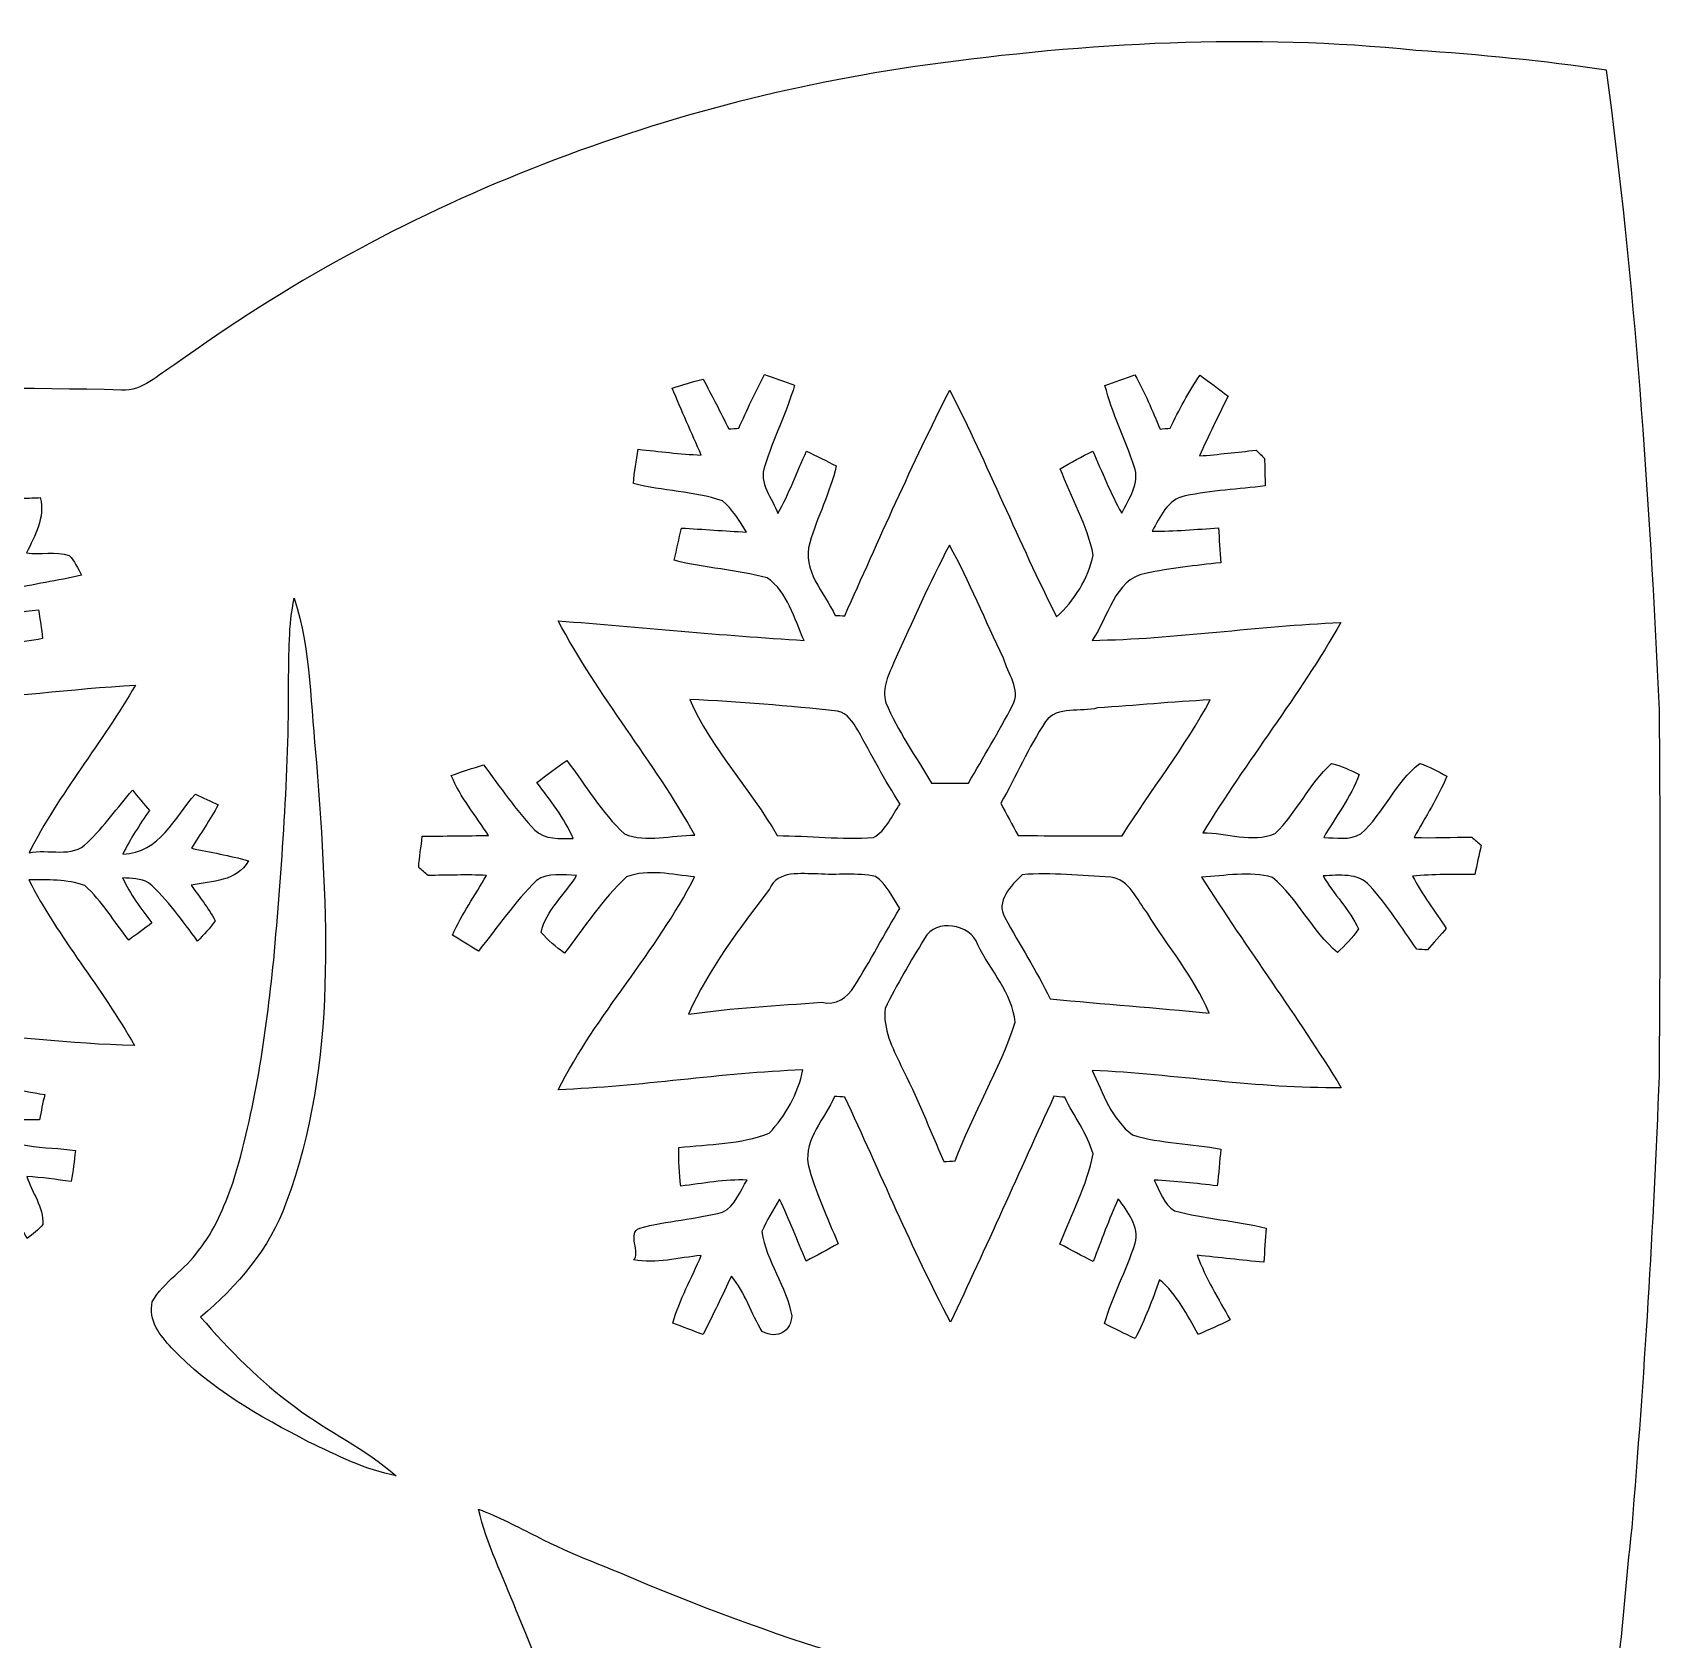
# Model space of a CAD drawing. Header units: centimetres. Extents: x -16 to 15.8, y -16.1 to 15.1.
# Drawn here: x 1.64 to 15.76, y 1.13 to 15.06 of the extents above; entities that cross this region are included whole.
import ezdxf

# ---------------------------------------------------------------- set-up
doc = ezdxf.new("R2010")
doc.units = ezdxf.units.CM
doc.header["$MEASUREMENT"] = 0
doc.layers.add('Layer 1', color=7, linetype='Continuous')

msp = doc.modelspace()

# ---------------------------------------------------------------- linework, layer by layer
at = {"layer": 'Layer 1', "color": 251}
for points, knots in [([(-15.28868, 14.73129), (-13.75304, 14.91862), (-12.20223, 15.06149), (-10.65565, 14.92814), (-10.65565, 14.92814), (-7.89693, 14.74223), (-5.16678, 13.84088), (-2.921, 12.21211), (-2.921, 12.21211), (-2.76754, 12.10945), (-2.62114, 11.95634), (-2.41653, 11.98421), (-2.41653, 11.98421), (-0.8068, 11.95599), (0.80433, 12.00044), (2.41476, 11.96234), (2.41476, 11.96234), (2.59609, 11.9507), (2.73156, 12.09534), (2.87726, 12.18353), (2.87726, 12.18353), (4.78649, 13.57136), (7.04709, 14.45648), (9.38248, 14.77857), (9.38248, 14.77857), (10.789, 14.97401), (12.21987, 15.05303), (13.63486, 14.90662), (13.63486, 14.90662), (14.18766, 14.87099), (14.73976, 14.81667), (15.28762, 14.73412), (15.28762, 14.73412), (15.53774, 12.89544), (15.66086, 11.043), (15.74729, 9.19057), (15.74729, 9.19057), (15.75576, 8.13188), (15.75506, 7.07284), (15.74694, 6.01416), (15.74694, 6.01416), (15.69755, 4.70747), (15.61641, 3.40148), (15.50952, 2.09762), (15.50952, 2.09762), (15.43332, 1.42734), (15.40087, 0.75036), (15.27492, 0.08643), (15.27492, 0.08643), (12.44177, 0.01058), (9.59097, 0.51858), (6.97301, 1.60796), (6.97301, 1.60796), (6.65339, 1.74907), (6.32107, 1.86055), (6.01239, 2.0253), (6.01239, 2.0253), (5.84518, 2.10573), (5.68254, 2.1971), (5.50757, 2.25989), (5.50757, 2.25989), (5.5813, 1.95827), (5.71923, 1.67781), (5.83353, 1.3903), (5.83353, 1.3903), (7.75617, -3.35245), (9.67599, -8.0959), (11.60357, -12.83582), (11.60357, -12.83582), (11.22609, -12.75927), (10.88707, -12.57018), (10.52936, -12.43683), (10.52936, -12.43683), (8.98666, -11.80077), (7.44044, -11.17353), (5.90162, -10.52865), (5.90162, -10.52865), (5.50862, -11.00772), (5.1435, -11.50867), (4.77555, -12.00679), (4.77555, -12.00679), (3.71863, -13.36922), (2.70439, -14.76446), (1.64183, -16.12194), (1.64183, -16.12194), (1.53917, -14.18908), (1.51447, -12.25268), (1.43087, -10.31875), (1.43087, -10.31875), (1.27141, -5.65397), (1.14371, -0.98848), (0.95567, 3.67524), (0.95567, 3.67524), (0.31856, 3.69182), (-0.31891, 3.69288), (-0.95603, 3.67877), (-0.95603, 3.67877), (-1.0922, 0.22472), (-1.17898, -3.23144), (-1.31198, -6.6862), (-1.31198, -6.6862), (-1.33138, -8.06238), (-1.42169, -9.43645), (-1.43616, -10.81299), (-1.43616, -10.81299), (-1.52506, -12.58358), (-1.52329, -14.35876), (-1.64183, -16.12688), (-1.64183, -16.12688), (-3.01413, -14.33795), (-4.36598, -12.53349), (-5.72805, -10.73679), (-5.72805, -10.73679), (-5.78556, -10.66271), (-5.84659, -10.59145), (-5.90903, -10.52195), (-5.90903, -10.52195), (-7.49159, -11.19752), (-9.08861, -11.83852), (-10.67858, -12.49645), (-10.67858, -12.49645), (-10.97351, -12.61392), (-11.26384, -12.74445), (-11.56723, -12.83935), (-11.56723, -12.83935), (-11.51996, -12.63121), (-11.43917, -12.4333), (-11.35839, -12.2368), (-11.35839, -12.2368), (-9.49501, -7.65563), (-7.64611, -3.06881), (-5.78238, 1.51236), (-5.78238, 1.51236), (-5.68713, 1.75895), (-5.58341, 2.00272), (-5.50757, 2.25601), (-5.50757, 2.25601), (-5.77321, 2.16394), (-6.0131, 2.01366), (-6.26851, 1.8983), (-6.26851, 1.8983), (-6.87634, 1.63266), (-7.49723, 1.39876), (-8.12059, 1.17228), (-8.12059, 1.17228), (-10.38895, 0.39864), (-12.79454, 0.04022), (-15.18955, 0.0889), (-15.18955, 0.0889), (-15.26505, 0.07161), (-15.29256, 0.15064), (-15.30491, 0.2092), (-15.30491, 0.2092), (-15.86936, 5.02673), (-15.95367, 9.91941), (-15.28868, 14.73129), (-15.28868, 14.73129), (-15.28868, 14.73129), (-15.28868, 14.73129), (-15.28868, 14.73129)], [0, 0, 0, 0, 0.02439024, 0.02439024, 0.02439024, 0.02439024, 0.04878049, 0.04878049, 0.04878049, 0.04878049, 0.07317073, 0.07317073, 0.07317073, 0.07317073, 0.09756098, 0.09756098, 0.09756098, 0.09756098, 0.12195122, 0.12195122, 0.12195122, 0.12195122, 0.14634146, 0.14634146, 0.14634146, 0.14634146, 0.17073171, 0.17073171, 0.17073171, 0.17073171, 0.19512195, 0.19512195, 0.19512195, 0.19512195, 0.2195122, 0.2195122, 0.2195122, 0.2195122, 0.24390244, 0.24390244, 0.24390244, 0.24390244, 0.26829268, 0.26829268, 0.26829268, 0.26829268, 0.29268293, 0.29268293, 0.29268293, 0.29268293, 0.31707317, 0.31707317, 0.31707317, 0.31707317, 0.34146341, 0.34146341, 0.34146341, 0.34146341, 0.36585366, 0.36585366, 0.36585366, 0.36585366, 0.3902439, 0.3902439, 0.3902439, 0.3902439, 0.41463415, 0.41463415, 0.41463415, 0.41463415, 0.43902439, 0.43902439, 0.43902439, 0.43902439, 0.46341463, 0.46341463, 0.46341463, 0.46341463, 0.48780488, 0.48780488, 0.48780488, 0.48780488, 0.51219512, 0.51219512, 0.51219512, 0.51219512, 0.53658537, 0.53658537, 0.53658537, 0.53658537, 0.56097561, 0.56097561, 0.56097561, 0.56097561, 0.58536585, 0.58536585, 0.58536585, 0.58536585, 0.6097561, 0.6097561, 0.6097561, 0.6097561, 0.63414634, 0.63414634, 0.63414634, 0.63414634, 0.65853659, 0.65853659, 0.65853659, 0.65853659, 0.68292683, 0.68292683, 0.68292683, 0.68292683, 0.70731707, 0.70731707, 0.70731707, 0.70731707, 0.73170732, 0.73170732, 0.73170732, 0.73170732, 0.75609756, 0.75609756, 0.75609756, 0.75609756, 0.7804878, 0.7804878, 0.7804878, 0.7804878, 0.80487805, 0.80487805, 0.80487805, 0.80487805, 0.82926829, 0.82926829, 0.82926829, 0.82926829, 0.85365854, 0.85365854, 0.85365854, 0.85365854, 0.87804878, 0.87804878, 0.87804878, 0.87804878, 0.90243902, 0.90243902, 0.90243902, 0.90243902, 0.92682927, 0.92682927, 0.92682927, 0.92682927, 0.95121951, 0.95121951, 0.95121951, 0.95121951, 1, 1, 1, 1]), ([(7.98901, 12.09569), (7.90928, 11.94329), (7.83519, 11.78772), (7.7657, 11.63038), (7.7657, 11.63038), (7.74418, 11.62897), (7.70043, 11.6265), (7.67891, 11.62509), (7.67891, 11.62509), (7.60659, 11.77078), (7.53216, 11.91507), (7.45561, 12.05794), (7.45561, 12.05794), (7.36247, 12.03396), (7.27922, 12.00679), (7.18926, 11.97927), (7.18926, 11.97927), (7.26511, 11.78243), (7.35894, 11.59298), (7.43938, 11.39825), (7.43938, 11.39825), (7.25664, 11.40707), (7.07531, 11.42965), (6.89363, 11.4487), (6.89363, 11.4487), (6.88164, 11.34957), (6.858, 11.25326), (6.85236, 11.15272), (6.85236, 11.15272), (7.106, 11.08498), (7.37411, 11.08498), (7.62353, 11.00279), (7.62353, 11.00279), (7.71066, 10.928), (7.77381, 10.82957), (7.83167, 10.73115), (7.83167, 10.73115), (7.64364, 10.74067), (7.45561, 10.75549), (7.26793, 10.76572), (7.26793, 10.76572), (7.24747, 10.67259), (7.22701, 10.57945), (7.20654, 10.48632), (7.20654, 10.48632), (7.47077, 10.41612), (7.74806, 10.40624), (8.01088, 10.33427), (8.01088, 10.33427), (8.19044, 10.21186), (8.24477, 9.97973), (8.33191, 9.79099), (8.33191, 9.79099), (7.61965, 9.8365), (6.90951, 9.90282), (6.19866, 9.96244), (6.19866, 9.96244), (6.54367, 9.31192), (7.02733, 8.74677), (7.38505, 8.1026), (7.38505, 8.1026), (7.18256, 8.10754), (6.96489, 8.03275), (6.77369, 8.11389), (6.77369, 8.11389), (6.57578, 8.29839), (6.43749, 8.53793), (6.27415, 8.75136), (6.27415, 8.75136), (6.18631, 8.68962), (6.10023, 8.62436), (6.01486, 8.55945), (6.01486, 8.55945), (6.12916, 8.40493), (6.25404, 8.25465), (6.32954, 8.07544), (6.32954, 8.07544), (6.21736, 8.0772), (6.08259, 8.0585), (5.99687, 8.14776), (5.99687, 8.14776), (5.83283, 8.32238), (5.6963, 8.52099), (5.55343, 8.7122), (5.55343, 8.7122), (5.45677, 8.68468), (5.36716, 8.65293), (5.27332, 8.62154), (5.27332, 8.62154), (5.35129, 8.43033), (5.48358, 8.27087), (5.59682, 8.10013), (5.59682, 8.10013), (5.40491, 8.09801), (5.213, 8.0959), (5.02144, 8.09343), (5.02144, 8.09343), (5.01262, 8.00241), (4.99463, 7.91563), (4.9911, 7.82285), (4.9911, 7.82285), (5.01756, 7.80027), (5.04437, 7.77734), (5.07153, 7.75406), (5.07153, 7.75406), (5.23946, 7.75476), (5.40914, 7.76252), (5.57742, 7.75441), (5.57742, 7.75441), (5.48111, 7.58119), (5.36328, 7.41997), (5.28391, 7.23759), (5.28391, 7.23759), (5.35869, 7.19138), (5.43313, 7.14375), (5.50862, 7.09824), (5.50862, 7.09824), (5.67267, 7.30532), (5.82542, 7.52228), (6.01063, 7.71137), (6.01063, 7.71137), (6.11258, 7.7784), (6.24381, 7.75723), (6.35952, 7.75335), (6.35952, 7.75335), (6.26145, 7.58649), (6.09247, 7.45596), (6.0512, 7.26017), (6.0512, 7.26017), (6.11011, 7.19102), (6.18349, 7.13599), (6.25404, 7.07884), (6.25404, 7.07884), (6.42867, 7.30356), (6.58142, 7.54803), (6.79344, 7.74065), (6.79344, 7.74065), (6.97865, 7.81367), (7.18996, 7.7597), (7.38293, 7.74136), (7.38293, 7.74136), (7.05167, 7.08907), (6.53027, 6.55038), (6.20042, 5.89597), (6.20042, 5.89597), (6.9088, 5.92314), (7.61153, 6.04061), (8.32062, 6.06848), (8.32062, 6.06848), (8.2804, 5.86176), (8.17245, 5.67337), (8.03028, 5.51991), (8.03028, 5.51991), (7.78298, 5.42184), (7.50782, 5.42608), (7.24606, 5.39433), (7.24606, 5.39433), (7.24182, 5.28249), (7.24852, 5.17102), (7.26405, 5.05989), (7.26405, 5.05989), (7.45419, 5.08423), (7.6454, 5.11951), (7.83802, 5.11351), (7.83802, 5.11351), (7.77593, 5.01721), (7.73571, 4.88703), (7.62529, 4.83552), (7.62529, 4.83552), (7.38893, 4.77273), (7.14163, 4.76109), (6.90704, 4.69547), (6.90704, 4.69547), (6.79344, 4.66372), (6.92009, 4.47111), (6.85306, 4.42101), (6.85306, 4.42101), (7.0485, 4.38397), (7.24464, 4.44218), (7.43973, 4.45876), (7.43973, 4.45876), (7.35683, 4.26367), (7.25276, 4.07741), (7.19243, 3.8735), (7.19243, 3.8735), (7.27992, 3.83928), (7.36776, 3.80577), (7.45666, 3.77437), (7.45666, 3.77437), (7.54168, 3.94159), (7.62106, 4.11163), (7.70149, 4.28096), (7.70149, 4.28096), (7.82355, 4.13985), (7.86906, 3.95429), (7.96925, 3.80048), (7.96925, 3.80048), (8.10648, 3.7278), (8.21761, 3.80259), (8.22431, 3.93559), (8.22431, 3.93559), (8.18268, 4.19241), (8.00241, 4.40866), (7.96537, 4.66619), (7.96537, 4.66619), (8.0077, 4.76391), (8.06309, 4.85528), (8.11812, 4.9463), (8.11812, 4.9463), (8.20632, 4.77273), (8.27052, 4.58893), (8.34884, 4.41078), (8.34884, 4.41078), (8.44303, 4.45841), (8.53581, 4.50815), (8.62718, 4.56142), (8.62718, 4.56142), (8.53334, 4.7879), (8.42716, 5.01086), (8.36648, 5.24933), (8.36648, 5.24933), (8.33261, 5.47405), (8.51288, 5.64339), (8.59543, 5.83706), (8.59543, 5.83706), (8.61801, 5.836), (8.66281, 5.83389), (8.68539, 5.83283), (8.68539, 5.83283), (8.98772, 5.1816), (9.26747, 4.51802), (9.59979, 3.88126), (9.59979, 3.88126), (9.90988, 4.52896), (10.19916, 5.18619), (10.49761, 5.83918), (10.49761, 5.83918), (10.52089, 5.83706), (10.56746, 5.83318), (10.59074, 5.83142), (10.59074, 5.83142), (10.67117, 5.66737), (10.78618, 5.51709), (10.83698, 5.34), (10.83698, 5.34), (10.78512, 5.0673), (10.64754, 4.81753), (10.55017, 4.55824), (10.55017, 4.55824), (10.64507, 4.50568), (10.74067, 4.45452), (10.83874, 4.40761), (10.83874, 4.40761), (10.90789, 4.58964), (10.97562, 4.77202), (11.05535, 4.94983), (11.05535, 4.94983), (11.13649, 4.84082), (11.24197, 4.70923), (11.2014, 4.56459), (11.2014, 4.56459), (11.1252, 4.32823), (11.00561, 4.1081), (10.93611, 3.86891), (10.93611, 3.86891), (11.0236, 3.82446), (11.11179, 3.78001), (11.2014, 3.73839), (11.2014, 3.73839), (11.28783, 3.90172), (11.35062, 4.07564), (11.41412, 4.24886), (11.41412, 4.24886), (11.56511, 4.12221), (11.6526, 3.94229), (11.74926, 3.77472), (11.74926, 3.77472), (11.84204, 3.81388), (11.93341, 3.85657), (12.02408, 3.90031), (12.02408, 3.90031), (11.92601, 4.08552), (11.80994, 4.26191), (11.7408, 4.46052), (11.7408, 4.46052), (11.93306, 4.44183), (12.12391, 4.41748), (12.31688, 4.4002), (12.31688, 4.4002), (12.32359, 4.49933), (12.33029, 4.59811), (12.33734, 4.69653), (12.33734, 4.69653), (12.07523, 4.75933), (11.8043, 4.77767), (11.5443, 4.84611), (11.5443, 4.84611), (11.44905, 4.9022), (11.41589, 5.02038), (11.36579, 5.11281), (11.36579, 5.11281), (11.54889, 5.10399), (11.73127, 5.08353), (11.91366, 5.06342), (11.91366, 5.06342), (11.92706, 5.16855), (11.932, 5.27614), (11.94576, 5.38057), (11.94576, 5.38057), (11.69247, 5.43172), (11.42647, 5.42784), (11.17988, 5.50404), (11.17988, 5.50404), (10.99891, 5.63633), (10.92165, 5.86669), (10.82992, 6.0639), (10.82992, 6.0639), (11.55065, 6.03003), (12.26608, 5.90374), (12.98892, 5.91397), (12.98892, 5.91397), (12.60546, 6.53521), (12.17119, 7.12329), (11.77749, 7.73783), (11.77749, 7.73783), (11.98104, 7.75159), (12.19376, 7.7911), (12.39379, 7.73747), (12.39379, 7.73747), (12.61075, 7.5498), (12.73669, 7.27463), (12.95541, 7.08484), (12.95541, 7.08484), (13.01962, 7.14975), (13.08982, 7.21148), (13.1378, 7.29015), (13.1378, 7.29015), (13.06089, 7.45843), (12.9226, 7.58931), (12.83194, 7.74947), (12.83194, 7.74947), (12.96776, 7.75582), (13.13603, 7.77981), (13.23693, 7.66445), (13.23693, 7.66445), (13.38862, 7.49406), (13.51245, 7.30074), (13.64333, 7.11376), (13.64333, 7.11376), (13.66626, 7.11271), (13.71247, 7.11024), (13.7354, 7.10882), (13.7354, 7.10882), (13.77632, 7.15539), (13.85852, 7.24817), (13.89944, 7.29474), (13.89944, 7.29474), (13.79961, 7.44502), (13.68919, 7.58825), (13.60629, 7.74876), (13.60629, 7.74876), (13.78585, 7.76429), (13.96612, 7.76252), (14.14674, 7.76217), (14.14674, 7.76217), (14.16438, 7.84719), (14.18308, 7.93186), (14.20177, 8.01687), (14.20177, 8.01687), (14.17391, 8.03981), (14.14639, 8.06309), (14.11922, 8.08602), (14.11922, 8.08602), (13.95201, 8.08567), (13.78726, 8.07755), (13.6211, 8.08355), (13.6211, 8.08355), (13.71741, 8.25994), (13.82642, 8.42998), (13.90509, 8.61554), (13.90509, 8.61554), (13.82712, 8.65399), (13.75198, 8.69915), (13.66908, 8.7249), (13.66908, 8.7249), (13.45706, 8.56121), (13.35722, 8.29169), (13.15861, 8.11389), (13.15861, 8.11389), (13.06089, 8.05744), (12.94306, 8.07932), (12.83617, 8.08355), (12.83617, 8.08355), (12.93989, 8.26452), (13.07112, 8.43068), (13.14344, 8.62859), (13.14344, 8.62859), (13.06548, 8.66457), (12.99034, 8.70938), (12.90496, 8.72384), (12.90496, 8.72384), (12.70988, 8.54745), (12.60228, 8.29733), (12.41496, 8.11671), (12.41496, 8.11671), (12.21775, 8.03381), (11.99268, 8.12553), (11.78807, 8.12306), (11.78807, 8.12306), (12.16554, 8.7443), (12.62627, 9.31192), (12.98363, 9.94586), (12.98363, 9.94586), (12.26361, 9.91941), (11.54889, 9.80299), (10.82781, 9.79205), (10.82781, 9.79205), (10.96927, 9.98255), (11.01831, 10.32263), (11.29171, 10.37131), (11.29171, 10.37131), (11.50585, 10.41929), (11.72492, 10.44011), (11.94329, 10.46551), (11.94329, 10.46551), (11.938, 10.56569), (11.92918, 10.66659), (11.92565, 10.76643), (11.92565, 10.76643), (11.73339, 10.75619), (11.54148, 10.73609), (11.34921, 10.7382), (11.34921, 10.7382), (11.4173, 10.85815), (11.48221, 11.01619), (11.63496, 11.04406), (11.63496, 11.04406), (11.86356, 11.09098), (12.09746, 11.10403), (12.32923, 11.1312), (12.32923, 11.1312), (12.32782, 11.19082), (12.325, 11.31006), (12.32359, 11.36967), (12.32359, 11.36967), (12.29889, 11.39331), (12.2742, 11.41695), (12.25021, 11.44058), (12.25021, 11.44058), (12.08617, 11.42365), (11.92318, 11.40389), (11.75949, 11.39084), (11.75949, 11.39084), (11.83711, 11.56582), (11.92354, 11.73692), (12.00785, 11.90907), (12.00785, 11.90907), (11.92636, 11.9701), (11.84592, 12.03113), (11.76479, 12.09181), (11.76479, 12.09181), (11.66424, 11.94682), (11.58275, 11.78948), (11.50444, 11.63179), (11.50444, 11.63179), (11.48256, 11.62967), (11.43917, 11.62579), (11.4173, 11.62403), (11.4173, 11.62403), (11.35274, 11.78454), (11.28219, 11.94259), (11.20034, 12.09499), (11.20034, 12.09499), (11.11321, 12.065), (11.02642, 12.0336), (10.94034, 12.00221), (10.94034, 12.00221), (11.00173, 11.75985), (11.11462, 11.53583), (11.19364, 11.29983), (11.19364, 11.29983), (11.2462, 11.15554), (11.14672, 11.01796), (11.08498, 10.89484), (11.08498, 10.89484), (10.98691, 11.06734), (10.91494, 11.25255), (10.83486, 11.43317), (10.83486, 11.43317), (10.73891, 11.38555), (10.64472, 11.33404), (10.55299, 11.27936), (10.55299, 11.27936), (10.64472, 11.02889), (10.7883, 10.79324), (10.83874, 10.53006), (10.83874, 10.53006), (10.795, 10.32898), (10.67435, 10.1346), (10.52019, 9.99666), (10.52019, 9.99666), (10.19457, 10.64331), (9.92187, 11.3157), (9.59485, 11.96234), (9.59485, 11.96234), (9.26853, 11.32134), (8.97855, 10.66165), (8.68398, 10.00548), (8.68398, 10.00548), (8.66352, 10.00584), (8.62189, 10.00689), (8.60143, 10.00725), (8.60143, 10.00725), (8.50547, 10.20868), (8.31144, 10.39777), (8.38024, 10.63731), (8.38024, 10.63731), (8.44479, 10.86379), (8.5598, 11.07299), (8.60989, 11.30441), (8.60989, 11.30441), (8.52452, 11.34886), (8.4388, 11.39155), (8.35166, 11.43176), (8.35166, 11.43176), (8.27123, 11.25044), (8.20067, 11.06452), (8.10401, 10.8906), (8.10401, 10.8906), (8.05956, 11.02325), (7.93221, 11.15695), (7.99042, 11.30476), (7.99042, 11.30476), (8.06626, 11.54148), (8.17845, 11.76479), (8.24936, 12.00326), (8.24936, 12.00326), (8.16257, 12.03431), (8.07579, 12.06571), (7.98901, 12.09569), (7.98901, 12.09569), (7.98901, 12.09569), (7.98901, 12.09569), (7.98901, 12.09569)], [0, 0, 0, 0, 0.00729927, 0.00729927, 0.00729927, 0.00729927, 0.01459854, 0.01459854, 0.01459854, 0.01459854, 0.02189781, 0.02189781, 0.02189781, 0.02189781, 0.02919708, 0.02919708, 0.02919708, 0.02919708, 0.03649635, 0.03649635, 0.03649635, 0.03649635, 0.04379562, 0.04379562, 0.04379562, 0.04379562, 0.05109489, 0.05109489, 0.05109489, 0.05109489, 0.05839416, 0.05839416, 0.05839416, 0.05839416, 0.06569343, 0.06569343, 0.06569343, 0.06569343, 0.0729927, 0.0729927, 0.0729927, 0.0729927, 0.08029197, 0.08029197, 0.08029197, 0.08029197, 0.08759124, 0.08759124, 0.08759124, 0.08759124, 0.09489051, 0.09489051, 0.09489051, 0.09489051, 0.10218978, 0.10218978, 0.10218978, 0.10218978, 0.10948905, 0.10948905, 0.10948905, 0.10948905, 0.11678832, 0.11678832, 0.11678832, 0.11678832, 0.12408759, 0.12408759, 0.12408759, 0.12408759, 0.13138686, 0.13138686, 0.13138686, 0.13138686, 0.13868613, 0.13868613, 0.13868613, 0.13868613, 0.1459854, 0.1459854, 0.1459854, 0.1459854, 0.15328467, 0.15328467, 0.15328467, 0.15328467, 0.16058394, 0.16058394, 0.16058394, 0.16058394, 0.16788321, 0.16788321, 0.16788321, 0.16788321, 0.17518248, 0.17518248, 0.17518248, 0.17518248, 0.18248175, 0.18248175, 0.18248175, 0.18248175, 0.18978102, 0.18978102, 0.18978102, 0.18978102, 0.19708029, 0.19708029, 0.19708029, 0.19708029, 0.20437956, 0.20437956, 0.20437956, 0.20437956, 0.21167883, 0.21167883, 0.21167883, 0.21167883, 0.2189781, 0.2189781, 0.2189781, 0.2189781, 0.22627737, 0.22627737, 0.22627737, 0.22627737, 0.23357664, 0.23357664, 0.23357664, 0.23357664, 0.24087591, 0.24087591, 0.24087591, 0.24087591, 0.24817518, 0.24817518, 0.24817518, 0.24817518, 0.25547445, 0.25547445, 0.25547445, 0.25547445, 0.26277372, 0.26277372, 0.26277372, 0.26277372, 0.27007299, 0.27007299, 0.27007299, 0.27007299, 0.27737226, 0.27737226, 0.27737226, 0.27737226, 0.28467153, 0.28467153, 0.28467153, 0.28467153, 0.2919708, 0.2919708, 0.2919708, 0.2919708, 0.29927007, 0.29927007, 0.29927007, 0.29927007, 0.30656934, 0.30656934, 0.30656934, 0.30656934, 0.31386861, 0.31386861, 0.31386861, 0.31386861, 0.32116788, 0.32116788, 0.32116788, 0.32116788, 0.32846715, 0.32846715, 0.32846715, 0.32846715, 0.33576642, 0.33576642, 0.33576642, 0.33576642, 0.34306569, 0.34306569, 0.34306569, 0.34306569, 0.35036496, 0.35036496, 0.35036496, 0.35036496, 0.35766423, 0.35766423, 0.35766423, 0.35766423, 0.3649635, 0.3649635, 0.3649635, 0.3649635, 0.37226277, 0.37226277, 0.37226277, 0.37226277, 0.37956204, 0.37956204, 0.37956204, 0.37956204, 0.38686131, 0.38686131, 0.38686131, 0.38686131, 0.39416058, 0.39416058, 0.39416058, 0.39416058, 0.40145985, 0.40145985, 0.40145985, 0.40145985, 0.40875912, 0.40875912, 0.40875912, 0.40875912, 0.41605839, 0.41605839, 0.41605839, 0.41605839, 0.42335766, 0.42335766, 0.42335766, 0.42335766, 0.43065693, 0.43065693, 0.43065693, 0.43065693, 0.4379562, 0.4379562, 0.4379562, 0.4379562, 0.44525547, 0.44525547, 0.44525547, 0.44525547, 0.45255474, 0.45255474, 0.45255474, 0.45255474, 0.45985401, 0.45985401, 0.45985401, 0.45985401, 0.46715328, 0.46715328, 0.46715328, 0.46715328, 0.47445255, 0.47445255, 0.47445255, 0.47445255, 0.48175182, 0.48175182, 0.48175182, 0.48175182, 0.48905109, 0.48905109, 0.48905109, 0.48905109, 0.49635036, 0.49635036, 0.49635036, 0.49635036, 0.50364964, 0.50364964, 0.50364964, 0.50364964, 0.51094891, 0.51094891, 0.51094891, 0.51094891, 0.51824818, 0.51824818, 0.51824818, 0.51824818, 0.52554745, 0.52554745, 0.52554745, 0.52554745, 0.53284672, 0.53284672, 0.53284672, 0.53284672, 0.54014599, 0.54014599, 0.54014599, 0.54014599, 0.54744526, 0.54744526, 0.54744526, 0.54744526, 0.55474453, 0.55474453, 0.55474453, 0.55474453, 0.5620438, 0.5620438, 0.5620438, 0.5620438, 0.56934307, 0.56934307, 0.56934307, 0.56934307, 0.57664234, 0.57664234, 0.57664234, 0.57664234, 0.58394161, 0.58394161, 0.58394161, 0.58394161, 0.59124088, 0.59124088, 0.59124088, 0.59124088, 0.59854015, 0.59854015, 0.59854015, 0.59854015, 0.60583942, 0.60583942, 0.60583942, 0.60583942, 0.61313869, 0.61313869, 0.61313869, 0.61313869, 0.62043796, 0.62043796, 0.62043796, 0.62043796, 0.62773723, 0.62773723, 0.62773723, 0.62773723, 0.6350365, 0.6350365, 0.6350365, 0.6350365, 0.64233577, 0.64233577, 0.64233577, 0.64233577, 0.64963504, 0.64963504, 0.64963504, 0.64963504, 0.65693431, 0.65693431, 0.65693431, 0.65693431, 0.66423358, 0.66423358, 0.66423358, 0.66423358, 0.67153285, 0.67153285, 0.67153285, 0.67153285, 0.67883212, 0.67883212, 0.67883212, 0.67883212, 0.68613139, 0.68613139, 0.68613139, 0.68613139, 0.69343066, 0.69343066, 0.69343066, 0.69343066, 0.70072993, 0.70072993, 0.70072993, 0.70072993, 0.7080292, 0.7080292, 0.7080292, 0.7080292, 0.71532847, 0.71532847, 0.71532847, 0.71532847, 0.72262774, 0.72262774, 0.72262774, 0.72262774, 0.72992701, 0.72992701, 0.72992701, 0.72992701, 0.73722628, 0.73722628, 0.73722628, 0.73722628, 0.74452555, 0.74452555, 0.74452555, 0.74452555, 0.75182482, 0.75182482, 0.75182482, 0.75182482, 0.75912409, 0.75912409, 0.75912409, 0.75912409, 0.76642336, 0.76642336, 0.76642336, 0.76642336, 0.77372263, 0.77372263, 0.77372263, 0.77372263, 0.7810219, 0.7810219, 0.7810219, 0.7810219, 0.78832117, 0.78832117, 0.78832117, 0.78832117, 0.79562044, 0.79562044, 0.79562044, 0.79562044, 0.80291971, 0.80291971, 0.80291971, 0.80291971, 0.81021898, 0.81021898, 0.81021898, 0.81021898, 0.81751825, 0.81751825, 0.81751825, 0.81751825, 0.82481752, 0.82481752, 0.82481752, 0.82481752, 0.83211679, 0.83211679, 0.83211679, 0.83211679, 0.83941606, 0.83941606, 0.83941606, 0.83941606, 0.84671533, 0.84671533, 0.84671533, 0.84671533, 0.8540146, 0.8540146, 0.8540146, 0.8540146, 0.86131387, 0.86131387, 0.86131387, 0.86131387, 0.86861314, 0.86861314, 0.86861314, 0.86861314, 0.87591241, 0.87591241, 0.87591241, 0.87591241, 0.88321168, 0.88321168, 0.88321168, 0.88321168, 0.89051095, 0.89051095, 0.89051095, 0.89051095, 0.89781022, 0.89781022, 0.89781022, 0.89781022, 0.90510949, 0.90510949, 0.90510949, 0.90510949, 0.91240876, 0.91240876, 0.91240876, 0.91240876, 0.91970803, 0.91970803, 0.91970803, 0.91970803, 0.9270073, 0.9270073, 0.9270073, 0.9270073, 0.93430657, 0.93430657, 0.93430657, 0.93430657, 0.94160584, 0.94160584, 0.94160584, 0.94160584, 0.94890511, 0.94890511, 0.94890511, 0.94890511, 0.95620438, 0.95620438, 0.95620438, 0.95620438, 0.96350365, 0.96350365, 0.96350365, 0.96350365, 0.97080292, 0.97080292, 0.97080292, 0.97080292, 0.97810219, 0.97810219, 0.97810219, 0.97810219, 0.98540146, 0.98540146, 0.98540146, 0.98540146, 1, 1, 1, 1]), ([(0.95462, 10.98374), (1.03611, 10.71951), (1.17475, 10.46445), (1.12748, 10.17764), (1.12748, 10.17764), (1.09961, 10.17905), (1.04352, 10.18187), (1.01565, 10.18328), (1.01565, 10.18328), (0.96167, 10.3124), (0.91017, 10.44152), (0.85125, 10.56781), (0.85125, 10.56781), (0.79728, 10.51419), (0.68509, 10.48067), (0.69638, 10.38895), (0.69638, 10.38895), (0.73801, 10.16847), (0.87665, 9.96703), (0.85161, 9.73349), (0.85161, 9.73349), (0.78705, 9.62237), (0.70273, 9.52394), (0.60889, 9.4361), (0.60889, 9.4361), (0.38382, 9.94516), (0.18133, 10.46833), (-0.09631, 10.95093), (-0.09631, 10.95093), (-0.35172, 10.44046), (-0.5648, 9.90953), (-0.83538, 9.40682), (-0.83538, 9.40682), (-0.91334, 9.52959), (-0.98143, 9.65941), (-1.02694, 9.7977), (-1.02694, 9.7977), (-1.04846, 10.03088), (-0.89076, 10.22279), (-0.86995, 10.44681), (-0.86995, 10.44681), (-0.92393, 10.49196), (-0.98637, 10.52442), (-1.0474, 10.55758), (-1.0474, 10.55758), (-1.11196, 10.41682), (-1.1811, 10.27818), (-1.25095, 10.1406), (-1.25095, 10.1406), (-1.29469, 10.22279), (-1.36843, 10.30958), (-1.33703, 10.40906), (-1.33703, 10.40906), (-1.28341, 10.60944), (-1.18498, 10.79429), (-1.12677, 10.99361), (-1.12677, 10.99361), (-1.21214, 11.00526), (-1.29716, 11.01654), (-1.38218, 11.02713), (-1.38218, 11.02713), (-1.41217, 10.92165), (-1.44321, 10.81652), (-1.47285, 10.71069), (-1.47285, 10.71069), (-1.49719, 10.70998), (-1.54552, 10.70786), (-1.56951, 10.70681), (-1.56951, 10.70681), (-1.63089, 10.81934), (-1.69051, 10.93258), (-1.75507, 11.04336), (-1.75507, 11.04336), (-1.82421, 11.00843), (-1.8923, 10.97139), (-1.95898, 10.93223), (-1.95898, 10.93223), (-1.8923, 10.80064), (-1.82245, 10.66976), (-1.76354, 10.53359), (-1.76354, 10.53359), (-1.89936, 10.54347), (-2.03482, 10.55476), (-2.17029, 10.56534), (-2.17029, 10.56534), (-2.18581, 10.49091), (-2.20098, 10.41647), (-2.21544, 10.34168), (-2.21544, 10.34168), (-2.0126, 10.28735), (-1.80164, 10.26936), (-1.59985, 10.20974), (-1.59985, 10.20974), (-1.53141, 10.166), (-1.50636, 10.08062), (-1.4665, 10.01324), (-1.4665, 10.01324), (-1.60514, 10.01783), (-1.74378, 10.02312), (-1.88207, 10.02877), (-1.88207, 10.02877), (-1.89794, 9.95927), (-1.91382, 9.88977), (-1.92934, 9.82027), (-1.92934, 9.82027), (-1.70533, 9.77724), (-1.48131, 9.73561), (-1.25906, 9.68375), (-1.25906, 9.68375), (-1.19063, 9.54758), (-1.11936, 9.41141), (-1.08162, 9.26289), (-1.08162, 9.26289), (-1.62736, 9.31827), (-2.17311, 9.37895), (-2.72239, 9.38989), (-2.72239, 9.38989), (-2.41618, 8.91963), (-2.08492, 8.46455), (-1.80552, 7.97736), (-1.80552, 7.97736), (-1.95051, 7.96749), (-2.0955, 7.95796), (-2.24014, 7.94949), (-2.24014, 7.94949), (-2.37702, 8.11071), (-2.50402, 8.27969), (-2.63243, 8.44691), (-2.63243, 8.44691), (-2.67758, 8.44762), (-2.72239, 8.44797), (-2.76719, 8.44832), (-2.76719, 8.44832), (-2.79118, 8.40281), (-2.81481, 8.35731), (-2.83845, 8.3118), (-2.83845, 8.3118), (-2.75802, 8.18974), (-2.67406, 8.06873), (-2.60209, 7.94103), (-2.60209, 7.94103), (-2.91042, 7.92268), (-3.02436, 8.2296), (-3.19193, 8.41692), (-3.19193, 8.41692), (-3.25579, 8.49066), (-3.35492, 8.42645), (-3.40713, 8.37177), (-3.40713, 8.37177), (-3.38526, 8.21902), (-3.27978, 8.09872), (-3.21239, 7.96466), (-3.21239, 7.96466), (-3.31329, 7.96114), (-3.51508, 7.95443), (-3.61597, 7.95091), (-3.61597, 7.95091), (-3.63149, 7.88599), (-3.64666, 7.82144), (-3.66148, 7.75617), (-3.66148, 7.75617), (-3.51155, 7.73289), (-3.36021, 7.72548), (-3.20957, 7.70784), (-3.20957, 7.70784), (-3.29636, 7.55332), (-3.43006, 7.39775), (-3.36162, 7.20831), (-3.36162, 7.20831), (-3.32881, 7.21148), (-3.26319, 7.21819), (-3.23074, 7.22136), (-3.23074, 7.22136), (-3.06776, 7.42033), (-2.91218, 7.64117), (-2.68252, 7.76852), (-2.68252, 7.76852), (-2.66629, 7.74241), (-2.63349, 7.69056), (-2.61726, 7.6648), (-2.61726, 7.6648), (-2.6984, 7.55332), (-2.77813, 7.44114), (-2.86032, 7.33072), (-2.86032, 7.33072), (-2.79224, 7.28804), (-2.72662, 7.2323), (-2.64407, 7.22242), (-2.64407, 7.22242), (-2.5086, 7.37623), (-2.39571, 7.54839), (-2.27154, 7.71102), (-2.27154, 7.71102), (-2.11737, 7.70255), (-1.96321, 7.69338), (-1.80799, 7.68279), (-1.80799, 7.68279), (-2.07927, 7.19596), (-2.43946, 6.76451), (-2.71745, 6.28121), (-2.71745, 6.28121), (-2.16958, 6.30237), (-1.62419, 6.3687), (-1.07633, 6.3948), (-1.07633, 6.3948), (-1.13877, 6.25299), (-1.17263, 6.0646), (-1.31304, 5.97464), (-1.31304, 5.97464), (-1.51377, 5.91114), (-1.72508, 5.89209), (-1.93005, 5.84694), (-1.93005, 5.84694), (-1.91453, 5.77744), (-1.8983, 5.70794), (-1.88242, 5.63845), (-1.88242, 5.63845), (-1.74131, 5.64303), (-1.59985, 5.6455), (-1.45838, 5.6455), (-1.45838, 5.6455), (-1.58186, 5.33047), (-1.97979, 5.41196), (-2.24402, 5.33118), (-2.24402, 5.33118), (-2.20592, 5.27226), (-2.18334, 5.17313), (-2.12549, 5.1181), (-2.12549, 5.1181), (-2.00942, 5.11387), (-1.89442, 5.13503), (-1.77871, 5.1435), (-1.77871, 5.1435), (-1.83021, 4.99886), (-1.89265, 4.8581), (-1.93957, 4.7117), (-1.93957, 4.7117), (-1.87925, 4.68313), (-1.81857, 4.65455), (-1.75719, 4.62703), (-1.75719, 4.62703), (-1.69333, 4.7371), (-1.63124, 4.84787), (-1.56774, 4.95794), (-1.56774, 4.95794), (-1.54764, 4.95512), (-1.50777, 4.95018), (-1.48766, 4.94771), (-1.48766, 4.94771), (-1.44533, 4.8447), (-1.39771, 4.74416), (-1.34514, 4.64573), (-1.34514, 4.64573), (-1.23296, 4.62068), (-1.11689, 4.62245), (-1.15923, 4.74345), (-1.15923, 4.74345), (-1.19944, 5.00733), (-1.43581, 5.25921), (-1.28199, 5.52732), (-1.28199, 5.52732), (-1.17263, 5.41549), (-1.10984, 5.27085), (-1.0541, 5.12692), (-1.0541, 5.12692), (-0.98496, 5.15267), (-0.91581, 5.17913), (-0.84702, 5.20559), (-0.84702, 5.20559), (-0.89464, 5.36963), (-0.96026, 5.52697), (-1.01988, 5.68643), (-1.01988, 5.68643), (-1.11619, 5.89386), (-0.93204, 6.08718), (-0.83361, 6.25546), (-0.83361, 6.25546), (-0.56162, 5.75769), (-0.35172, 5.22923), (-0.10336, 4.71946), (-0.10336, 4.71946), (0.1838, 5.20735), (0.3616, 5.74957), (0.62724, 6.24875), (0.62724, 6.24875), (0.71049, 6.13904), (0.79939, 6.03074), (0.85549, 5.90409), (0.85549, 5.90409), (0.85443, 5.65856), (0.7306, 5.4416), (0.67204, 5.20876), (0.67204, 5.20876), (0.73695, 5.17984), (0.80222, 5.15056), (0.86748, 5.12198), (0.86748, 5.12198), (0.92216, 5.2391), (0.96943, 5.35905), (1.01424, 5.48005), (1.01424, 5.48005), (1.04352, 5.48111), (1.10243, 5.48287), (1.13171, 5.48358), (1.13171, 5.48358), (1.14618, 5.20136), (1.03046, 4.94418), (0.95567, 4.6796), (0.95567, 4.6796), (1.02059, 4.65384), (1.08585, 4.62844), (1.15111, 4.60304), (1.15111, 4.60304), (1.21356, 4.7371), (1.26436, 4.87715), (1.34126, 5.00451), (1.34126, 5.00451), (1.44745, 4.88738), (1.51342, 4.74063), (1.59667, 4.60728), (1.59667, 4.60728), (1.64394, 4.64573), (1.69369, 4.68171), (1.7332, 4.72863), (1.7332, 4.72863), (1.73743, 4.87856), (1.63759, 5.00627), (1.59314, 5.14456), (1.59314, 5.14456), (1.72156, 5.13574), (1.84926, 5.11739), (1.97732, 5.10081), (1.97732, 5.10081), (1.99319, 5.18936), (2.00589, 5.27861), (2.01401, 5.36787), (2.01401, 5.36787), (1.76177, 5.4162), (1.40511, 5.34846), (1.27494, 5.63104), (1.27494, 5.63104), (1.41676, 5.63457), (1.55963, 5.63598), (1.70215, 5.63563), (1.70215, 5.63563), (1.71697, 5.70865), (1.73214, 5.78132), (1.74801, 5.85364), (1.74801, 5.85364), (1.52964, 5.89739), (1.29999, 5.91044), (1.09432, 5.99969), (1.09432, 5.99969), (0.99766, 6.11082), (0.93768, 6.2484), (0.87242, 6.37893), (0.87242, 6.37893), (1.42487, 6.37434), (1.97309, 6.28791), (2.52554, 6.28086), (2.52554, 6.28086), (2.24931, 6.77686), (1.8669, 7.20866), (1.61114, 7.71525), (1.61114, 7.71525), (1.77271, 7.71631), (1.94169, 7.7216), (2.0955, 7.66692), (2.0955, 7.66692), (2.24543, 7.53075), (2.35091, 7.35224), (2.47615, 7.1942), (2.47615, 7.1942), (2.54459, 7.24147), (2.61161, 7.29121), (2.67758, 7.34201), (2.67758, 7.34201), (2.58304, 7.46619), (2.48849, 7.59142), (2.42323, 7.73359), (2.42323, 7.73359), (2.49837, 7.72548), (2.58022, 7.73077), (2.6476, 7.69126), (2.6476, 7.69126), (2.81446, 7.54486), (2.94111, 7.36071), (3.07411, 7.18432), (3.07411, 7.18432), (3.12773, 7.24076), (3.18382, 7.2958), (3.22545, 7.36177), (3.22545, 7.36177), (3.16936, 7.47254), (3.08822, 7.56744), (3.01872, 7.66904), (3.01872, 7.66904), (3.19758, 7.70714), (3.41595, 7.69832), (3.51367, 7.88141), (3.51367, 7.88141), (3.35174, 7.92656), (3.18523, 7.95514), (3.02154, 7.98936), (3.02154, 7.98936), (3.09809, 8.11495), (3.17994, 8.23736), (3.25261, 8.36542), (3.25261, 8.36542), (3.18664, 8.39717), (3.12067, 8.42892), (3.0547, 8.45996), (3.0547, 8.45996), (2.87479, 8.25641), (2.74214, 7.94667), (2.42641, 7.93856), (2.42641, 7.93856), (2.4892, 8.07297), (2.57316, 8.19573), (2.65606, 8.31815), (2.65606, 8.31815), (2.61937, 8.36189), (2.54564, 8.44973), (2.5086, 8.49348), (2.5086, 8.49348), (2.37772, 8.34319), (2.26448, 8.17774), (2.11949, 8.04016), (2.11949, 8.04016), (1.99108, 7.89869), (1.77341, 7.98971), (1.61255, 7.9502), (1.61255, 7.9502), (1.87219, 8.4642), (2.24684, 8.90623), (2.53471, 9.40294), (2.53471, 9.40294), (1.98014, 9.37613), (1.42981, 9.2897), (0.87454, 9.28052), (0.87454, 9.28052), (0.93733, 9.42269), (1.00471, 9.56698), (1.10596, 9.68587), (1.10596, 9.68587), (1.29857, 9.77547), (1.52541, 9.76136), (1.73037, 9.80899), (1.73037, 9.80899), (1.7212, 9.89189), (1.70815, 9.97444), (1.69333, 10.05664), (1.69333, 10.05664), (1.55328, 10.03759), (1.41111, 10.02982), (1.27035, 10.02418), (1.27035, 10.02418), (1.31798, 10.09721), (1.35326, 10.19387), (1.44145, 10.22667), (1.44145, 10.22667), (1.64712, 10.28241), (1.8602, 10.3064), (2.06728, 10.35826), (2.06728, 10.35826), (2.03341, 10.41612), (2.00836, 10.48103), (1.96039, 10.52865), (1.96039, 10.52865), (1.84326, 10.56852), (1.70921, 10.53042), (1.59103, 10.55017), (1.59103, 10.55017), (1.66053, 10.70081), (1.75436, 10.85603), (1.71027, 11.02924), (1.71027, 11.02924), (1.67322, 11.02783), (1.59879, 11.02501), (1.56175, 11.0236), (1.56175, 11.0236), (1.50001, 10.92059), (1.44286, 10.8144), (1.38606, 10.70822), (1.38606, 10.70822), (1.36631, 10.70998), (1.32644, 10.71316), (1.30669, 10.71492), (1.30669, 10.71492), (1.25942, 10.83592), (1.20438, 10.9534), (1.14512, 11.06911), (1.14512, 11.06911), (1.08126, 11.04089), (1.01776, 11.01231), (0.95462, 10.98374), (0.95462, 10.98374), (0.95462, 10.98374), (0.95462, 10.98374), (0.95462, 10.98374)], [0, 0, 0, 0, 0.00793651, 0.00793651, 0.00793651, 0.00793651, 0.01587302, 0.01587302, 0.01587302, 0.01587302, 0.02380952, 0.02380952, 0.02380952, 0.02380952, 0.03174603, 0.03174603, 0.03174603, 0.03174603, 0.03968254, 0.03968254, 0.03968254, 0.03968254, 0.04761905, 0.04761905, 0.04761905, 0.04761905, 0.05555556, 0.05555556, 0.05555556, 0.05555556, 0.06349206, 0.06349206, 0.06349206, 0.06349206, 0.07142857, 0.07142857, 0.07142857, 0.07142857, 0.07936508, 0.07936508, 0.07936508, 0.07936508, 0.08730159, 0.08730159, 0.08730159, 0.08730159, 0.0952381, 0.0952381, 0.0952381, 0.0952381, 0.1031746, 0.1031746, 0.1031746, 0.1031746, 0.11111111, 0.11111111, 0.11111111, 0.11111111, 0.11904762, 0.11904762, 0.11904762, 0.11904762, 0.12698413, 0.12698413, 0.12698413, 0.12698413, 0.13492063, 0.13492063, 0.13492063, 0.13492063, 0.14285714, 0.14285714, 0.14285714, 0.14285714, 0.15079365, 0.15079365, 0.15079365, 0.15079365, 0.15873016, 0.15873016, 0.15873016, 0.15873016, 0.16666667, 0.16666667, 0.16666667, 0.16666667, 0.17460317, 0.17460317, 0.17460317, 0.17460317, 0.18253968, 0.18253968, 0.18253968, 0.18253968, 0.19047619, 0.19047619, 0.19047619, 0.19047619, 0.1984127, 0.1984127, 0.1984127, 0.1984127, 0.20634921, 0.20634921, 0.20634921, 0.20634921, 0.21428571, 0.21428571, 0.21428571, 0.21428571, 0.22222222, 0.22222222, 0.22222222, 0.22222222, 0.23015873, 0.23015873, 0.23015873, 0.23015873, 0.23809524, 0.23809524, 0.23809524, 0.23809524, 0.24603175, 0.24603175, 0.24603175, 0.24603175, 0.25396825, 0.25396825, 0.25396825, 0.25396825, 0.26190476, 0.26190476, 0.26190476, 0.26190476, 0.26984127, 0.26984127, 0.26984127, 0.26984127, 0.27777778, 0.27777778, 0.27777778, 0.27777778, 0.28571429, 0.28571429, 0.28571429, 0.28571429, 0.29365079, 0.29365079, 0.29365079, 0.29365079, 0.3015873, 0.3015873, 0.3015873, 0.3015873, 0.30952381, 0.30952381, 0.30952381, 0.30952381, 0.31746032, 0.31746032, 0.31746032, 0.31746032, 0.32539683, 0.32539683, 0.32539683, 0.32539683, 0.33333333, 0.33333333, 0.33333333, 0.33333333, 0.34126984, 0.34126984, 0.34126984, 0.34126984, 0.34920635, 0.34920635, 0.34920635, 0.34920635, 0.35714286, 0.35714286, 0.35714286, 0.35714286, 0.36507937, 0.36507937, 0.36507937, 0.36507937, 0.37301587, 0.37301587, 0.37301587, 0.37301587, 0.38095238, 0.38095238, 0.38095238, 0.38095238, 0.38888889, 0.38888889, 0.38888889, 0.38888889, 0.3968254, 0.3968254, 0.3968254, 0.3968254, 0.4047619, 0.4047619, 0.4047619, 0.4047619, 0.41269841, 0.41269841, 0.41269841, 0.41269841, 0.42063492, 0.42063492, 0.42063492, 0.42063492, 0.42857143, 0.42857143, 0.42857143, 0.42857143, 0.43650794, 0.43650794, 0.43650794, 0.43650794, 0.44444444, 0.44444444, 0.44444444, 0.44444444, 0.45238095, 0.45238095, 0.45238095, 0.45238095, 0.46031746, 0.46031746, 0.46031746, 0.46031746, 0.46825397, 0.46825397, 0.46825397, 0.46825397, 0.47619048, 0.47619048, 0.47619048, 0.47619048, 0.48412698, 0.48412698, 0.48412698, 0.48412698, 0.49206349, 0.49206349, 0.49206349, 0.49206349, 0.5, 0.5, 0.5, 0.5, 0.50793651, 0.50793651, 0.50793651, 0.50793651, 0.51587302, 0.51587302, 0.51587302, 0.51587302, 0.52380952, 0.52380952, 0.52380952, 0.52380952, 0.53174603, 0.53174603, 0.53174603, 0.53174603, 0.53968254, 0.53968254, 0.53968254, 0.53968254, 0.54761905, 0.54761905, 0.54761905, 0.54761905, 0.55555556, 0.55555556, 0.55555556, 0.55555556, 0.56349206, 0.56349206, 0.56349206, 0.56349206, 0.57142857, 0.57142857, 0.57142857, 0.57142857, 0.57936508, 0.57936508, 0.57936508, 0.57936508, 0.58730159, 0.58730159, 0.58730159, 0.58730159, 0.5952381, 0.5952381, 0.5952381, 0.5952381, 0.6031746, 0.6031746, 0.6031746, 0.6031746, 0.61111111, 0.61111111, 0.61111111, 0.61111111, 0.61904762, 0.61904762, 0.61904762, 0.61904762, 0.62698413, 0.62698413, 0.62698413, 0.62698413, 0.63492063, 0.63492063, 0.63492063, 0.63492063, 0.64285714, 0.64285714, 0.64285714, 0.64285714, 0.65079365, 0.65079365, 0.65079365, 0.65079365, 0.65873016, 0.65873016, 0.65873016, 0.65873016, 0.66666667, 0.66666667, 0.66666667, 0.66666667, 0.67460317, 0.67460317, 0.67460317, 0.67460317, 0.68253968, 0.68253968, 0.68253968, 0.68253968, 0.69047619, 0.69047619, 0.69047619, 0.69047619, 0.6984127, 0.6984127, 0.6984127, 0.6984127, 0.70634921, 0.70634921, 0.70634921, 0.70634921, 0.71428571, 0.71428571, 0.71428571, 0.71428571, 0.72222222, 0.72222222, 0.72222222, 0.72222222, 0.73015873, 0.73015873, 0.73015873, 0.73015873, 0.73809524, 0.73809524, 0.73809524, 0.73809524, 0.74603175, 0.74603175, 0.74603175, 0.74603175, 0.75396825, 0.75396825, 0.75396825, 0.75396825, 0.76190476, 0.76190476, 0.76190476, 0.76190476, 0.76984127, 0.76984127, 0.76984127, 0.76984127, 0.77777778, 0.77777778, 0.77777778, 0.77777778, 0.78571429, 0.78571429, 0.78571429, 0.78571429, 0.79365079, 0.79365079, 0.79365079, 0.79365079, 0.8015873, 0.8015873, 0.8015873, 0.8015873, 0.80952381, 0.80952381, 0.80952381, 0.80952381, 0.81746032, 0.81746032, 0.81746032, 0.81746032, 0.82539683, 0.82539683, 0.82539683, 0.82539683, 0.83333333, 0.83333333, 0.83333333, 0.83333333, 0.84126984, 0.84126984, 0.84126984, 0.84126984, 0.84920635, 0.84920635, 0.84920635, 0.84920635, 0.85714286, 0.85714286, 0.85714286, 0.85714286, 0.86507937, 0.86507937, 0.86507937, 0.86507937, 0.87301587, 0.87301587, 0.87301587, 0.87301587, 0.88095238, 0.88095238, 0.88095238, 0.88095238, 0.88888889, 0.88888889, 0.88888889, 0.88888889, 0.8968254, 0.8968254, 0.8968254, 0.8968254, 0.9047619, 0.9047619, 0.9047619, 0.9047619, 0.91269841, 0.91269841, 0.91269841, 0.91269841, 0.92063492, 0.92063492, 0.92063492, 0.92063492, 0.92857143, 0.92857143, 0.92857143, 0.92857143, 0.93650794, 0.93650794, 0.93650794, 0.93650794, 0.94444444, 0.94444444, 0.94444444, 0.94444444, 0.95238095, 0.95238095, 0.95238095, 0.95238095, 0.96031746, 0.96031746, 0.96031746, 0.96031746, 0.96825397, 0.96825397, 0.96825397, 0.96825397, 0.97619048, 0.97619048, 0.97619048, 0.97619048, 0.98412698, 0.98412698, 0.98412698, 0.98412698, 1, 1, 1, 1]), ([(9.59097, 10.61755), (9.76771, 10.30076), (9.90247, 9.9628), (10.06016, 9.63648), (10.06016, 9.63648), (10.09756, 9.5063), (10.21433, 9.36413), (10.13954, 9.22796), (10.13954, 9.22796), (10.01854, 8.99971), (9.88624, 8.77782), (9.75642, 8.55451), (9.75642, 8.55451), (9.6453, 8.55627), (9.54476, 8.55451), (9.43645, 8.55521), (9.43645, 8.55521), (9.29922, 8.78417), (9.14471, 9.00501), (9.04099, 9.2516), (9.04099, 9.2516), (9.00077, 9.37895), (9.06921, 9.50136), (9.11578, 9.61461), (9.11578, 9.61461), (9.26712, 9.95221), (9.41952, 10.28982), (9.59097, 10.61755)], [0, 0, 0, 0, 0.125, 0.125, 0.125, 0.125, 0.25, 0.25, 0.25, 0.25, 0.375, 0.375, 0.375, 0.375, 0.5, 0.5, 0.5, 0.5, 0.625, 0.625, 0.625, 0.625, 0.75, 0.75, 0.75, 0.75, 1, 1, 1, 1]), ([(3.86186, 9.43681), (3.86609, 8.62894), (3.8033, 7.82285), (3.7338, 7.01851), (3.7338, 7.01851), (3.66395, 6.36729), (3.57399, 5.71394), (3.37926, 5.0867), (3.37926, 5.0867), (3.30235, 4.88174), (3.22263, 4.67289), (3.08151, 4.50215), (3.08151, 4.50215), (2.96898, 4.33529), (2.77742, 4.2358), (2.68111, 4.0573), (2.68111, 4.0573), (2.64266, 3.89855), (2.74743, 3.7652), (2.84833, 3.65936), (2.84833, 3.65936), (3.18064, 3.30376), (3.61139, 3.06352), (4.03931, 2.84198), (4.03931, 2.84198), (4.28237, 2.72556), (4.5272, 2.59891), (4.79496, 2.54988), (4.79496, 2.54988), (4.52896, 2.78377), (4.20194, 2.93053), (3.92148, 3.14431), (3.92148, 3.14431), (3.6135, 3.36585), (3.34963, 3.64067), (3.09951, 3.92395), (3.09951, 3.92395), (3.41489, 4.19347), (3.70064, 4.51661), (3.83999, 4.91314), (3.83999, 4.91314), (4.29648, 6.13163), (4.19559, 7.45808), (4.10563, 8.72984), (4.10563, 8.72984), (4.0513, 9.20715), (4.058, 9.6968), (3.91231, 10.15894), (3.91231, 10.15894), (3.85868, 9.92258), (3.86927, 9.67775), (3.86186, 9.43681), (3.86186, 9.43681), (3.86186, 9.43681), (3.86186, 9.43681), (3.86186, 9.43681)], [0, 0, 0, 0, 0.06666667, 0.06666667, 0.06666667, 0.06666667, 0.13333333, 0.13333333, 0.13333333, 0.13333333, 0.2, 0.2, 0.2, 0.2, 0.26666667, 0.26666667, 0.26666667, 0.26666667, 0.33333333, 0.33333333, 0.33333333, 0.33333333, 0.4, 0.4, 0.4, 0.4, 0.46666667, 0.46666667, 0.46666667, 0.46666667, 0.53333333, 0.53333333, 0.53333333, 0.53333333, 0.6, 0.6, 0.6, 0.6, 0.66666667, 0.66666667, 0.66666667, 0.66666667, 0.73333333, 0.73333333, 0.73333333, 0.73333333, 0.8, 0.8, 0.8, 0.8, 0.86666667, 0.86666667, 0.86666667, 0.86666667, 1, 1, 1, 1]), ([(7.33989, 9.28017), (7.76781, 9.25724), (8.19609, 9.2262), (8.62224, 9.17857), (8.62224, 9.17857), (8.70902, 9.16411), (8.75524, 9.0805), (8.79792, 9.01241), (8.79792, 9.01241), (8.91646, 8.79722), (9.03146, 8.57991), (9.16376, 8.37247), (9.16376, 8.37247), (9.09214, 8.27334), (9.04452, 8.14211), (8.93198, 8.08249), (8.93198, 8.08249), (8.65505, 8.0645), (8.37636, 8.09801), (8.09942, 8.09907), (8.09942, 8.09907), (7.86447, 8.50371), (7.52934, 8.85049), (7.33989, 9.28017)], [0, 0, 0, 0, 0.14285714, 0.14285714, 0.14285714, 0.14285714, 0.28571429, 0.28571429, 0.28571429, 0.28571429, 0.42857143, 0.42857143, 0.42857143, 0.42857143, 0.57142857, 0.57142857, 0.57142857, 0.57142857, 0.71428571, 0.71428571, 0.71428571, 0.71428571, 1, 1, 1, 1]), ([(10.87649, 9.20574), (11.20175, 9.22796), (11.52666, 9.25936), (11.85263, 9.27594), (11.85263, 9.27594), (11.63144, 8.86319), (11.33898, 8.49348), (11.08922, 8.09801), (11.08922, 8.09801), (10.78794, 8.09766), (10.48702, 8.09766), (10.18646, 8.09978), (10.18646, 8.09978), (10.13672, 8.19326), (10.08556, 8.28604), (10.03617, 8.37918), (10.03617, 8.37918), (10.17058, 8.61272), (10.27536, 8.86319), (10.42529, 9.08756), (10.42529, 9.08756), (10.52477, 9.22902), (10.73256, 9.16411), (10.87649, 9.20574)], [0, 0, 0, 0, 0.14285714, 0.14285714, 0.14285714, 0.14285714, 0.28571429, 0.28571429, 0.28571429, 0.28571429, 0.42857143, 0.42857143, 0.42857143, 0.42857143, 0.57142857, 0.57142857, 0.57142857, 0.57142857, 0.71428571, 0.71428571, 0.71428571, 0.71428571, 1, 1, 1, 1]), ([(8.03063, 7.63446), (8.10472, 7.80521), (8.30792, 7.76464), (8.45009, 7.76711), (8.45009, 7.76711), (8.61554, 7.75335), (8.78875, 7.78157), (8.95209, 7.74453), (8.95209, 7.74453), (9.04946, 7.67962), (9.09637, 7.56285), (9.16234, 7.46866), (9.16234, 7.46866), (9.02582, 7.245), (8.90517, 7.01181), (8.76476, 6.78991), (8.76476, 6.78991), (8.70902, 6.69537), (8.60496, 6.62058), (8.48431, 6.65515), (8.48431, 6.65515), (8.09837, 6.62552), (7.71172, 6.60612), (7.32861, 6.55002), (7.32861, 6.55002), (7.50323, 6.94408), (7.77275, 7.29156), (8.03063, 7.63446)], [0, 0, 0, 0, 0.125, 0.125, 0.125, 0.125, 0.25, 0.25, 0.25, 0.25, 0.375, 0.375, 0.375, 0.375, 0.5, 0.5, 0.5, 0.5, 0.625, 0.625, 0.625, 0.625, 0.75, 0.75, 0.75, 0.75, 1, 1, 1, 1]), ([(10.22279, 7.76041), (10.47715, 7.78051), (10.73432, 7.75159), (10.98973, 7.73853), (10.98973, 7.73853), (11.15377, 7.72195), (11.21763, 7.5378), (11.30759, 7.42703), (11.30759, 7.42703), (11.48397, 7.1374), (11.71187, 6.87811), (11.84204, 6.56131), (11.84204, 6.56131), (11.38379, 6.60541), (10.92412, 6.63928), (10.46586, 6.68479), (10.46586, 6.68479), (10.34732, 6.92644), (10.20022, 7.15222), (10.07322, 7.38858), (10.07322, 7.38858), (9.98643, 7.5251), (10.13001, 7.67115), (10.22279, 7.76041)], [0, 0, 0, 0, 0.14285714, 0.14285714, 0.14285714, 0.14285714, 0.28571429, 0.28571429, 0.28571429, 0.28571429, 0.42857143, 0.42857143, 0.42857143, 0.42857143, 0.57142857, 0.57142857, 0.57142857, 0.57142857, 0.71428571, 0.71428571, 0.71428571, 0.71428571, 1, 1, 1, 1]), ([(9.37648, 7.20796), (9.47491, 7.38505), (9.77124, 7.33601), (9.83756, 7.15363), (9.83756, 7.15363), (9.94445, 6.93314), (10.13848, 6.731), (10.16176, 6.48053), (10.16176, 6.48053), (10.0263, 6.06566), (9.79382, 5.68819), (9.64071, 5.27897), (9.64071, 5.27897), (9.61637, 5.27791), (9.56804, 5.27509), (9.5437, 5.27368), (9.5437, 5.27368), (9.42058, 5.55131), (9.30945, 5.83459), (9.17152, 6.10552), (9.17152, 6.10552), (9.09779, 6.25969), (9.01382, 6.42408), (9.03393, 6.59941), (9.03393, 6.59941), (9.13624, 6.80826), (9.25442, 7.01005), (9.37648, 7.20796)], [0, 0, 0, 0, 0.125, 0.125, 0.125, 0.125, 0.25, 0.25, 0.25, 0.25, 0.375, 0.375, 0.375, 0.375, 0.5, 0.5, 0.5, 0.5, 0.625, 0.625, 0.625, 0.625, 0.75, 0.75, 0.75, 0.75, 1, 1, 1, 1])]:
    msp.add_open_spline(points, degree=3, knots=knots, dxfattribs=at)

doc.saveas('drawing.dxf')
